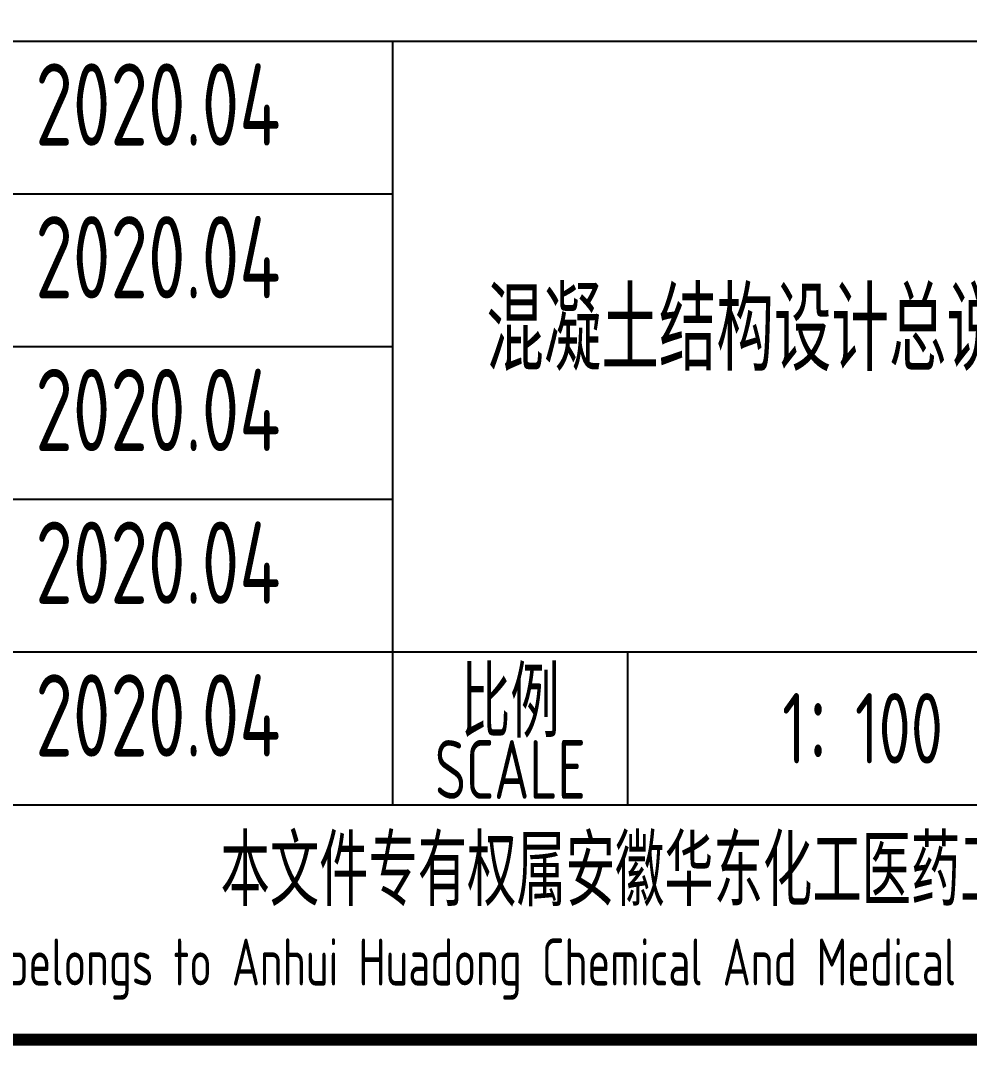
# Model space of a CAD drawing. Extents: x 9732137 to 18866768, y -962146 to 246094.
# Drawn here: x 9846071 to 9850112, y 108269 to 112631 of the extents above; entities that cross this region are included whole.
import ezdxf
from ezdxf.enums import TextEntityAlignment as Align

# ---------------------------------------------------------------- set-up
doc = ezdxf.new("R2010")
doc.units = 0
doc.header["$LTSCALE"] = 1000
doc.layers.get('0').update_dxf_attribs({"linetype": 'CONTINUOUS'})
doc.layers.add('BORDER', color=7, linetype='CONTINUOUS')
doc.styles.add('TSSD_Rein', font='Tssdeng.shx', dxfattribs={"width": 0.7, "bigfont": 'hztxt.shx'})

msp = doc.modelspace()

# ---------------------------------------------------------------- linework, layer by layer
for p, q in [((9842156.8, 112543.7), (9853156.8, 112543.7)), ((9847656.8, 109293.7), (9847656.8, 112543.7)), ((9842156.8, 111893.7), (9847656.8, 111893.7)), ((9842156.8, 111243.7), (9847656.8, 111243.7)), ((9842156.8, 110593.7), (9847656.8, 110593.7)), ((9842156.8, 109943.7), (9847656.8, 109943.7)), ((9847656.8, 109943.7), (9860156.8, 109943.7)), ((9848656.8, 109293.7), (9848656.8, 109943.7)), ((9842156.8, 109293.7), (9860156.8, 109293.7)), ((9842156.8, 108294.4), (9860156.8, 108294.4))]:
    msp.add_line(p, q)
at = {"layer": 'BORDER', "const_width": 50}
msp.add_lwpolyline([(9779556.8, 108293.7), (9779556.8, 165693.7), (9860156.8, 165693.7), (9860156.8, 108293.7)], close=True, dxfattribs=at)

# ---------------------------------------------------------------- texts
at = {"style": 'TSSD_Rein', "width": 0.7}
for s, height, p in [('比例', 300, (9848156.8, 109743.7)), ('SCALE', 250, (9848156.8, 109443.7)), ('本文件专有权属安徽华东化工医药工程有限责任公司所有,未经许可不得复制或转让给第三方', 300, (9851156.8, 108993.7)), ('The proprietary right of this document belongs to Anhui Huadong Chemical And Medical Engineering  Co.,Ltd.  and any replication or transfer to the 3rd. side is forbidden without its permission. ', 200, (9850903.2, 108594.4))]:
    msp.add_text(s, height=height, dxfattribs=at).set_placement(p, align=Align.MIDDLE)
for p in [(9846656.1, 112274), (9846656.1, 111624), (9846656.1, 110974), (9846656.1, 110324), (9846656.1, 109674)]:
    msp.add_attdef('2020.04', text='200320-02-040', height=350, dxfattribs=at).set_placement(p, align=Align.MIDDLE)
at = {"lineweight": -3, "style": 'TSSD_Rein', "width": 0.7}
msp.add_attdef('1：100', text='1:100', height=300, dxfattribs=at).set_placement((9849656.8, 109618.7), align=Align.MIDDLE)
at = {"layer": 'BORDER', "lineweight": -3, "insert": (9848054.2, 111490.1), "char_height": 350, "width": 4985.785, "attachment_point": 1, "style": 'TSSD_Rein'}
msp.add_mtext('混凝土结构设计总说明(二)', dxfattribs=at)

doc.saveas('drawing.dxf')
